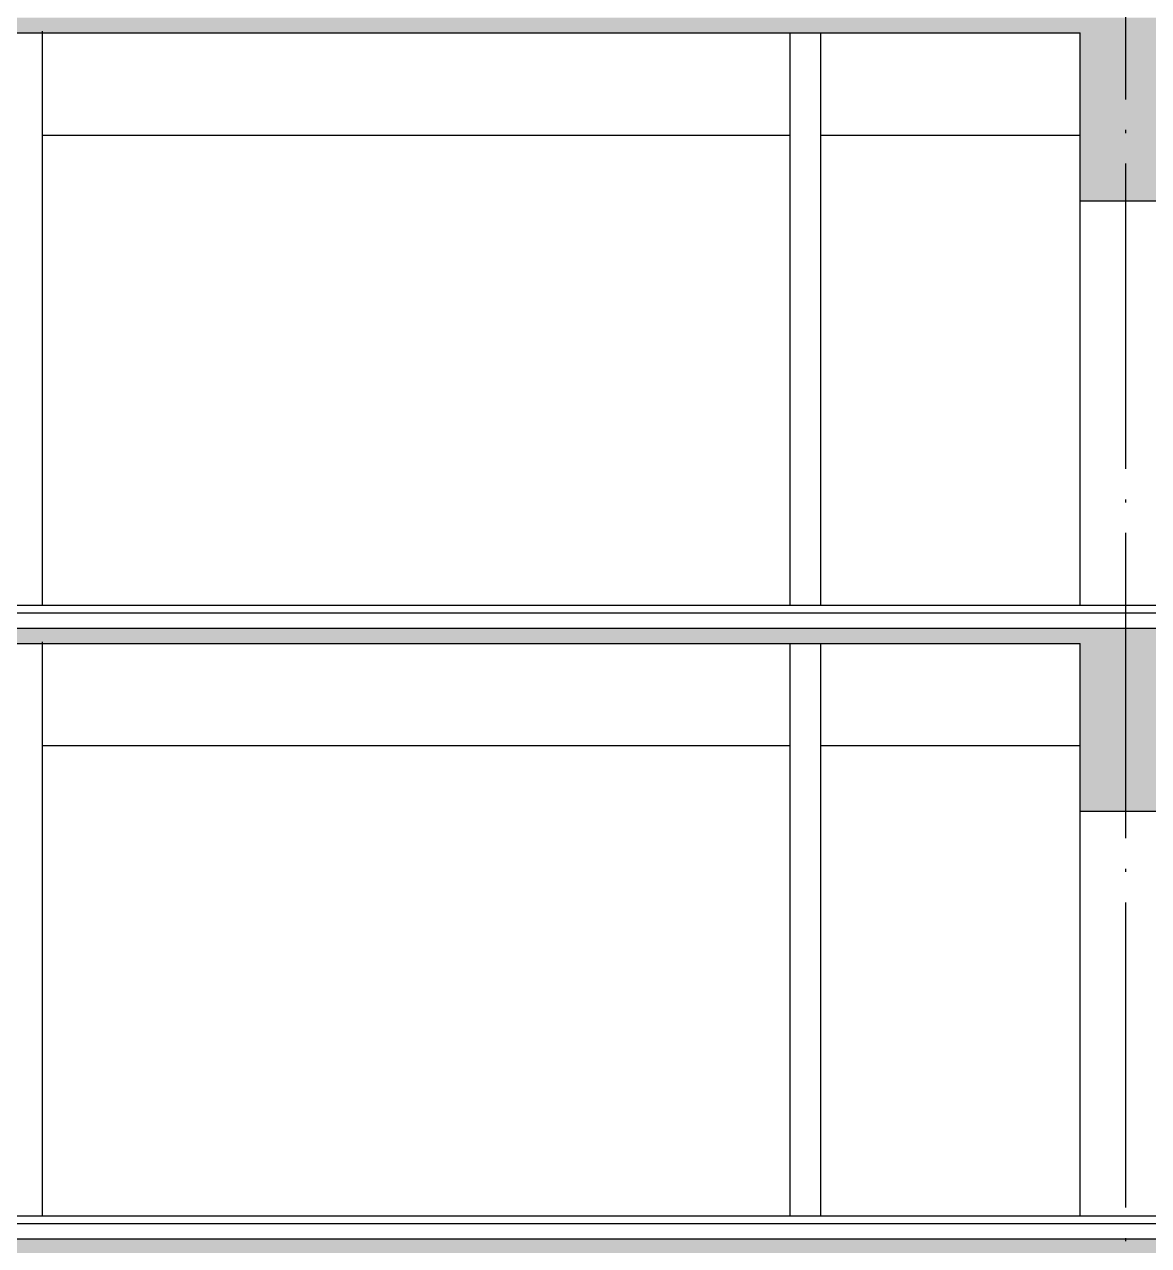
# Model space of a CAD drawing. Extents: x 1980812 to 2578970, y -669191 to 284498.
# Drawn here: x 2541951 to 2549316, y -312685 to -304685 of the extents above; entities that cross this region are included whole.
import ezdxf

# ---------------------------------------------------------------- set-up
doc = ezdxf.new("R2010")
doc.units = 0
doc.header["$LTSCALE"] = 1000
doc.header["$MEASUREMENT"] = 0
doc.linetypes.add('DOTE', pattern=[2.42, 2, -0.2, 0.02, -0.2])
for name, color, linetype in [('dote', 1, 'DOTE'), ('SPACE_HATCH', 8, 'Continuous'), ('WALL', 4, 'Continuous'), ('可见看线', 63, 'Continuous'), ('空线', 3, 'Continuous'), ('面层', 31, 'Continuous')]:
    doc.layers.add(name, color=color, linetype=linetype)

# ---------------------------------------------------------------- blocks, each defined once
blk = doc.blocks.new('pou1')
at = {"layer": 'SPACE_HATCH'}
h = blk.add_hatch(color=256, dxfattribs=at)
h.dxf.hatch_style = 1
h.paths.add_polyline_path([(18500, -250), (14577.7, -250), (10600, -250), (10600, -1350), (10100, -1350), (10100, -250), (3300, -250), (3300, -900), (2900, -900), (2900, -250), (50, -250), (50, -900), (-200, -900), (-200, -700), (-200, 250), (-200, 350), (0, 350), (0, -150), (14577.7, -150), (28900, -150), (28900, 350), (29100, 350), (29100, 250), (29100, -700), (29100, -900), (28850, -900), (28850, -250), (26600, -250), (26600, -900), (26200, -900), (26200, -250), (19000, -250), (19000, -1350), (18500, -1350)])
at = {"layer": 'WALL'}
for p, q in [((28900, -150, 0), (14577.7, -150, 0)), ((26200, -250, 0), (19000, -250, 0)), ((19000, -1350, 0), (19000, -250, 0)), ((20700, -4000, 0), (20700, -250, 0)), ((20900, -4000, 0), (20900, -250, 0)), ((19000, -1350, 0), (18500, -1350, 0))]:
    blk.add_line(p, q, dxfattribs=at)
at = {"layer": '可见看线'}
for p, q in [((25800, -4000, 0), (25800, -240, 0)), ((20700, -920, 0), (19000, -920, 0)), ((25800, -920, 0), (20900, -920, 0))]:
    blk.add_line(p, q, dxfattribs=at)
at = {"layer": '空线'}
blk.add_line((19000, -4000, 0), (19000, -250, 0), dxfattribs=at)
at = {"layer": '面层'}
for p, q in [((28900, 0, 0), (14577.7, 0, 0)), ((28900, -50, 0), (14577.7, -50, 0))]:
    blk.add_line(p, q, dxfattribs=at)
blk = doc.blocks.new('pm5')
at = {"layer": 'SPACE_HATCH'}
h = blk.add_hatch(color=256, dxfattribs=at)
h.dxf.hatch_style = 1
h.paths.add_polyline_path([(14577.7, -150), (0, -150), (0, 350), (-800, 350), (-800, 150), (-200, 150), (-200, -900), (50, -900), (50, -250), (2900, -250), (2900, -900), (3300, -900), (3300, -250), (10100, -250), (10100, -1350), (10600, -1350), (10600, -250), (14577.7, -250), (18500, -250), (18500, -1350), (19000, -1350), (19000, -250), (26200, -250), (26200, -900), (26600, -900), (26600, -250), (28850, -250), (28850, -900), (29100, -900), (29100, 150), (29700, 150), (29700, 350), (28900, 350), (28900, 350), (28900, 350), (28900, -150)])
at = {"layer": 'WALL'}
for p, q in [((26200, -250, 0), (19000, -250, 0)), ((19000, -1350, 0), (19000, -250, 0)), ((20700, -4000, 0), (20700, -250, 0)), ((20900, -4000, 0), (20900, -250, 0)), ((19000, -1350, 0), (18500, -1350, 0))]:
    blk.add_line(p, q, dxfattribs=at)
at = {"layer": '可见看线'}
for p, q in [((25800, -4000, 0), (25800, -240, 0)), ((20700, -920, 0), (19000, -920, 0)), ((25800, -920, 0), (20900, -920, 0))]:
    blk.add_line(p, q, dxfattribs=at)
at = {"layer": '空线'}
blk.add_line((19000, -4000, 0), (19000, -250, 0), dxfattribs=at)

msp = doc.modelspace()

# ---------------------------------------------------------------- hatches: boundary and pattern name
at = {"layer": 'SPACE_HATCH'}
h = msp.add_hatch(color=256, dxfattribs=at)
h.dxf.hatch_style = 1
h.paths.add_polyline_path([(2549368.4, -312740.4), (2549368.4, -313840.4), (2548868.4, -313840.4), (2548868.4, -312740.4), (2541668.4, -312740.4), (2541668.4, -313390.4), (2541268.4, -313390.4), (2541268.4, -312740.4), (2539018.4, -312740.4), (2539018.4, -313390.4), (2538768.4, -313390.4), (2538768.4, -312340.4), (2538168.4, -312340.4), (2538168.4, -312140.4), (2538968.4, -312140.4), (2538968.4, -312140.4), (2538968.4, -312140.4), (2538968.4, -312640.4), (2553290.6, -312640.4), (2567868.4, -312640.4), (2567868.4, -312140.4), (2568068.4, -312140.4), (2568668.4, -312140.4), (2568668.4, -312340.4), (2568068.4, -312340.4), (2568068.4, -313390.4), (2567818.4, -313390.4), (2567818.4, -312740.4), (2564968.4, -312740.4), (2564968.4, -313390.4), (2564568.4, -313390.4), (2564568.4, -312740.4), (2557768.4, -312740.4), (2557768.4, -313840.4), (2557268.4, -313840.4), (2557268.4, -312740.4), (2553290.6, -312740.4)])

# ---------------------------------------------------------------- linework, layer by layer
at = {"layer": 'dote'}
msp.add_line((2549168.4, -317277, 0), (2549168.4, -256000.4, 0), dxfattribs=at)
at = {"layer": 'dote', "linetype": 'DOTE', "ltscale": 0.5}
for p, q in [((2537577.9, -308490.4, 0), (2553290.6, -308490.4, 0)), ((2537577.9, -312490.4), (2553290.6, -312490.4, 0))]:
    msp.add_line(p, q, dxfattribs=at)
at = {"layer": 'WALL'}
msp.add_line((2538968.4, -312640.4, 0), (2553290.6, -312640.4, 0), dxfattribs=at)
at = {"layer": '面层'}
for p, q in [((2538968.4, -312490.4, 0), (2553290.6, -312490.4, 0)), ((2538968.4, -312540.4, 0), (2553290.6, -312540.4, 0))]:
    msp.add_line(p, q, dxfattribs=at)

# ---------------------------------------------------------------- block references
at = {"layer": '空线', "xscale": -1, "rotation": 359.9999999999997}
for name, p in [('pm5', (2567868.4, -304490.4, 0)), ('pou1', (2567868.4, -308490.4, 0))]:
    msp.add_blockref(name, p, dxfattribs=at)

doc.saveas('drawing.dxf')
